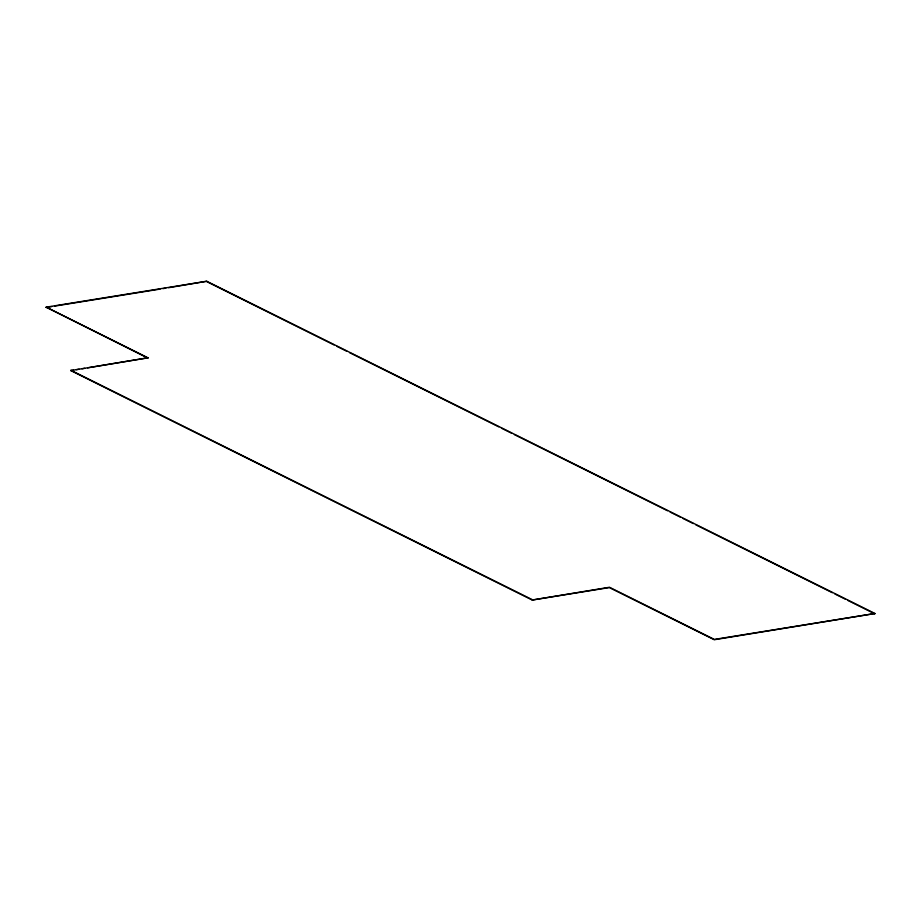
<?xml version="1.0" encoding="UTF-8"?>
<svg xmlns="http://www.w3.org/2000/svg" width="921" height="921" viewBox="0 0 921 921"><rect width="100%" height="100%" fill="white"/><g stroke="black" fill="none" stroke-linecap="round" stroke-linejoin="round"><path stroke-width="1.38" d="M147.867 358.131L46.177 307.165L206.753 281.25L874.95 613.501L714.247 639.75L609.334 587.586L532.211 600.032L70.744 370.576L147.993 357.797L87.576 367.859M168.601 287.72L206.753 281.25M532.211 600.032L609.46 587.253L714.374 639.416L874.95 613.501M46.05 307.499L51.68 306.589M54.5 306.14L160.139 289.09M162.959 288.63L165.78 288.181M70.744 370.576L73.553 370.127M76.351 369.666L79.16 369.217M81.969 368.768L84.767 368.308M206.626 281.584L334.081 344.961M336.66 346.238L346.964 351.362M349.531 352.639L498.883 426.907M501.461 428.184L511.754 433.307M514.332 434.585L667.541 510.764M670.12 512.053L680.412 517.165M682.991 518.454L693.294 523.577M695.862 524.855L832.331 592.71M834.91 593.987L845.213 599.111M847.781 600.388L874.823 613.835M46.177 307.165L147.993 357.797M70.871 370.242L532.338 599.698"/></g></svg>
